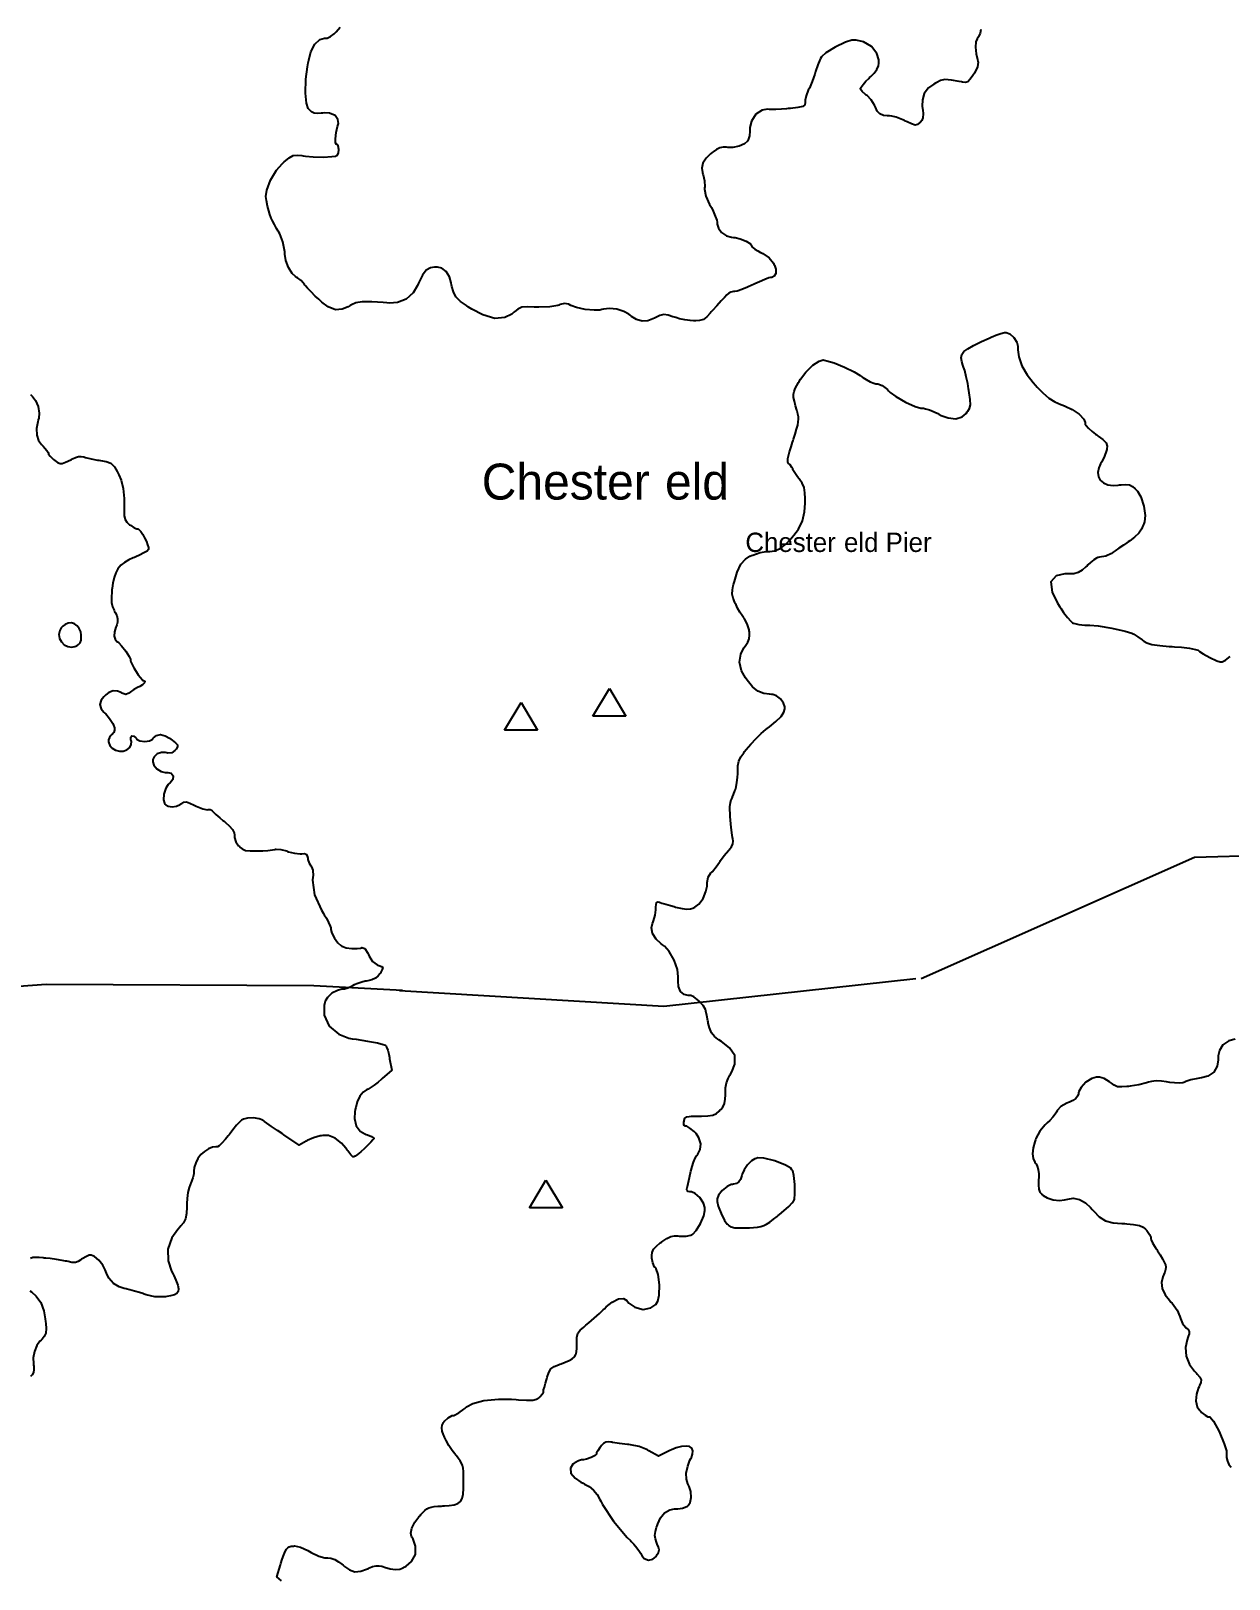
# Model space of a CAD drawing. Extents: x 0 to 24000, y 0 to 24000.
# Drawn here: x 8164 to 10461, y 15354 to 18321 of the extents above; entities that cross this region are included whole.
import ezdxf

# ---------------------------------------------------------------- set-up
doc = ezdxf.new("R2010")
doc.units = 0
for name, color, linetype in [('01B-LandmassTidal', 7, 'Continuous'), ('01C-WaterbodyNonTidal', 7, 'Continuous'), ('01D-LandmassNonTidal', 7, 'Continuous'), ('06B-FeaturesSummit', 7, 'Continuous'), ('07-BoundaryRegional', 7, 'Continuous'), ('xx-NamesPlacesXXX', 7, 'Continuous')]:
    doc.layers.add(name, color=color, linetype=linetype)

msp = doc.modelspace()

# ---------------------------------------------------------------- linework, layer by layer
at = {"layer": '01B-LandmassTidal'}
for points in [[(9984.7, 18324.1), (9983.4, 18316.8), (9980.1, 18310.2), (9978.7, 18308.2), (9977.5, 18306.5), (9975.2, 18300.4), (9974.2, 18290.3), (9975.5, 18277.6), (9978, 18266.4), (9979.1, 18262.7), (9979.5, 18261.4), (9978, 18252.4), (9972.3, 18240.6), (9970.5, 18238), (9969, 18235.7), (9964.3, 18228.9), (9959.4, 18224.1), (9954.4, 18222.6), (9949.3, 18223.1), (9947.8, 18223.5), (9942.9, 18224.5), (9928.2, 18227.2), (9915.9, 18228.1), (9907.1, 18226.3), (9900.1, 18222.8), (9898, 18221.5), (9894.4, 18219.5), (9884.4, 18212.1), (9876.1, 18201.6), (9872.5, 18189), (9872.4, 18176.9), (9872.9, 18172.9), (9873.2, 18170.2), (9873.9, 18162.2), (9873.5, 18155), (9871.5, 18149.8), (9868.8, 18146.5), (9867.8, 18145.5), (9866.7, 18144.5), (9863.2, 18141.8), (9858.6, 18141), (9851.7, 18143.2), (9843.2, 18147.2), (9840.3, 18148.6), (9838.2, 18149.7), (9831.6, 18152.5), (9822.6, 18155.8), (9814.3, 18158), (9809.4, 18158.8), (9807.8, 18158.8), (9805.3, 18158.8), (9797.8, 18159.5), (9791, 18162.2), (9786, 18167.9), (9782.5, 18175.1), (9781.5, 18177.6), (9780.7, 18179.4), (9774.3, 18189), (9766.5, 18197.3), (9765, 18198.4), (9763.5, 18199.5), (9757, 18205.4), (9753.7, 18209.6), (9753.7, 18211), (9753.7, 18211.7), (9755.1, 18213.9), (9758.8, 18218.9), (9764.4, 18225.2), (9769.6, 18230.4), (9771.3, 18232.1), (9773.6, 18234.2), (9780, 18240.7), (9785.5, 18247.7), (9788.2, 18254.3), (9789, 18259.7), (9789, 18261.5), (9789, 18265.7), (9785.2, 18278.1), (9774.9, 18291.6), (9759.7, 18300.6), (9745.8, 18303.6), (9741.1, 18303.4), (9737.1, 18303.4), (9725, 18299.6), (9705.4, 18290.5), (9687.7, 18279.3), (9678.9, 18271.7), (9677.2, 18268.6), (9676.5, 18267.2), (9672.2, 18256.5), (9667.7, 18243.6), (9667, 18241.1), (9666.3, 18238.7), (9661.4, 18224.6), (9655.9, 18211.7), (9654.9, 18209.8), (9653.9, 18207.9), (9649.9, 18197.1), (9647.9, 18188.7), (9647.9, 18185.9), (9647.9, 18184.4), (9647.2, 18179.8), (9643.5, 18176.4), (9633.8, 18174.3), (9619.9, 18172.9), (9615.3, 18172.5), (9612.1, 18172.3), (9602.5, 18171.7), (9591.4, 18171), (9583.2, 18170.6), (9579.7, 18170.5), (9579.2, 18170.6), (9575.9, 18171.2), (9565.2, 18169.5), (9553.3, 18161.6), (9545.1, 18148.5), (9542, 18136), (9542, 18131.7), (9542, 18129), (9540.9, 18120.6), (9538.6, 18112.7), (9538.1, 18111.8), (9537, 18109.8), (9531.6, 18105.3), (9521.3, 18100.4), (9509.1, 18097.9), (9499.9, 18097.8), (9496.9, 18098.4), (9495.3, 18098.7), (9490.4, 18098.9), (9484.4, 18097.6), (9477.7, 18094.2), (9471.5, 18089.8), (9469.5, 18088.2), (9466.4, 18085.9), (9458, 18077.8), (9451.5, 18068.2), (9449.6, 18058.4), (9450.9, 18049.8), (9451.8, 18047.1), (9452.4, 18045.3), (9454.6, 18034.1), (9455.2, 18022.7), (9455, 18020.8), (9454.8, 18018.4), (9457.5, 18005), (9464.6, 17988.8), (9466.7, 17985.1), (9468.1, 17982.9), (9471.7, 17975.8), (9475.6, 17966.6), (9478.3, 17958.8), (9479.3, 17954.7), (9479.3, 17953.4), (9479.3, 17950.8), (9481.4, 17943.1), (9487.5, 17934.8), (9497.3, 17928.8), (9506.9, 17926), (9510.3, 17925.5), (9513.5, 17925.2), (9523.3, 17922.9), (9534.7, 17918.5), (9542.8, 17913.4), (9545.9, 17909.6), (9545.9, 17908.3), (9545.9, 17907.8), (9547.4, 17906.3), (9551.2, 17903.3), (9557, 17899.8), (9562.2, 17897), (9563.9, 17896.1), (9566.9, 17894.7), (9578.8, 17886.3), (9586.9, 17876.6), (9587.9, 17874.6), (9589, 17872.2), (9591.4, 17864.5), (9591.6, 17856.4), (9588.7, 17851.1), (9584.2, 17849.1), (9582.8, 17849.1), (9581.6, 17849.1), (9578.2, 17848), (9570.3, 17845), (9560, 17840.7), (9551.4, 17836.8), (9548.7, 17835.4), (9545.8, 17834), (9537.2, 17830.1), (9526.3, 17825.7), (9517.4, 17822.8), (9512.9, 17821.7), (9511.4, 17821.7), (9510.6, 17821.7), (9508.2, 17821.5), (9505.1, 17820.6), (9501.8, 17818.7), (9497.9, 17815.5), (9492.9, 17810.6), (9486.5, 17803.8), (9478.3, 17794.6), (9470.5, 17785.8), (9467.9, 17782.8), (9465.9, 17780.4), (9459.5, 17773.6), (9452.7, 17768.3), (9445.5, 17766.1), (9438.2, 17765.6), (9435.8, 17765.6), (9433.7, 17765.6), (9427.4, 17766.1), (9417.4, 17767.7), (9407, 17769.9), (9399.7, 17771.9), (9397.3, 17772.7), (9394.3, 17773.7), (9385.2, 17776.6), (9376.9, 17777.7), (9369.3, 17776), (9361.5, 17772.4), (9358.9, 17771.1), (9355.8, 17769.6), (9346, 17766), (9335.3, 17765), (9324.7, 17768.5), (9315.2, 17774.3), (9312.3, 17776.6), (9309.5, 17778.6), (9300.2, 17783.7), (9286.9, 17787.9), (9272.8, 17789.1), (9261.4, 17788), (9257.8, 17787.2), (9254.3, 17786.4), (9243.3, 17786), (9226.1, 17787.5), (9209.2, 17791.3), (9198.6, 17795.1), (9195.4, 17797), (9194.1, 17797.7), (9186.8, 17799), (9177.7, 17796.8), (9175.4, 17795.8), (9173.4, 17795), (9158.2, 17792.4), (9137.5, 17791.7), (9132.7, 17791.8), (9128.4, 17792.1), (9115.4, 17792.5), (9104.8, 17791.7), (9097.2, 17788.4), (9091.1, 17783.7), (9089.2, 17782.1), (9085.6, 17778.8), (9072.2, 17772.1), (9052.6, 17770.4), (9029.6, 17777.1), (9009, 17788), (9002.5, 17792.2), (8998.7, 17794.9), (8987.3, 17803.1), (8978.3, 17811.9), (8973.4, 17821.5), (8970.7, 17831.6), (8970, 17835), (8969.3, 17838.8), (8965.8, 17850), (8959.6, 17860.5), (8951, 17866.7), (8942.9, 17868.7), (8940.2, 17868.7), (8937.5, 17868.7), (8929.5, 17867.4), (8921.2, 17862.7), (8913.9, 17853.3), (8908.2, 17842), (8906.5, 17838.1), (8904.5, 17833.2), (8896.2, 17819.5), (8883.1, 17807.2), (8866.6, 17800.9), (8851.2, 17799.7), (8846.1, 17800.1), (8838.9, 17800.7), (8817.4, 17802.2), (8798.8, 17802.2), (8786.3, 17800), (8778.1, 17796.5), (8775.6, 17795), (8772, 17792.9), (8760.5, 17787.9), (8747.2, 17787), (8733.6, 17792.6), (8721.3, 17801.8), (8717.6, 17805.2), (8715.3, 17807.1), (8708.7, 17813.2), (8700.5, 17821.3), (8693.6, 17828.6), (8690, 17832.7), (8688.9, 17834.2), (8688, 17835.7), (8681.4, 17843), (8674.4, 17848.5), (8673.3, 17849.1), (8670.8, 17850.5), (8664.5, 17856.5), (8657.4, 17867.7), (8652.5, 17881.7), (8650.3, 17893.7), (8650.1, 17897.7), (8649.9, 17901), (8646.6, 17917.1), (8640.4, 17932.5), (8638.8, 17935.4), (8637.7, 17937.3), (8634.5, 17943), (8630.3, 17950.7), (8626.7, 17957.6), (8624.8, 17961.5), (8624.3, 17962.8), (8623.5, 17964.4), (8621.6, 17969.4), (8619.5, 17976.3), (8617.3, 17985.7), (8615.1, 17996.5), (8614.4, 18000), (8613.8, 18003.8), (8615.6, 18015.9), (8622.7, 18035.1), (8634.3, 18054.3), (8644.9, 18066.7), (8649, 18070.2), (8651.3, 18072.3), (8658.8, 18078.4), (8666.2, 18082.4), (8674.1, 18083.3), (8682.6, 18082.4), (8685.4, 18082), (8690.2, 18081.3), (8704.8, 18080.2), (8724.5, 18079.7), (8740.7, 18080.4), (8748.3, 18081.5), (8749.7, 18082.4), (8750.8, 18082.9), (8752.9, 18087.1), (8753.9, 18094.3), (8752.8, 18101), (8750.5, 18103.9), (8749.7, 18103.9), (8749.1, 18103.9), (8747.5, 18106.8), (8747.2, 18114.8), (8748.9, 18126.9), (8751.4, 18138.2), (8752.4, 18141.9), (8753.1, 18144.2), (8752.2, 18151.7), (8746.5, 18159.1), (8736.2, 18163.5), (8725.7, 18164.3), (8722.3, 18163.9), (8720, 18163.7), (8713.3, 18163.3), (8706.8, 18164), (8701.7, 18166.3), (8698.2, 18169.4), (8697.2, 18170.6), (8695.1, 18173), (8691.7, 18182.7), (8689.6, 18202.3), (8690.7, 18228.6), (8693.8, 18252.4), (8695.2, 18260.3), (8696.1, 18265.6), (8700.4, 18281.3), (8707.8, 18296.1), (8717.5, 18304.9), (8726.3, 18307.8), (8729.3, 18307.8), (8731.5, 18307.8), (8738, 18310.4), (8745.1, 18315.5), (8746.2, 18316.8), (8748.8, 18319.8), (8756.6, 18328.7)], [(8644.2, 15351.1), (8634.8, 15358.9), (8641.9, 15381.7), (8642.7, 15384.4), (8645.3, 15392.6), (8648.3, 15401), (8650.8, 15407.3), (8653.2, 15411.6), (8655.8, 15414.5), (8658.7, 15416.2), (8662.3, 15417.2), (8665.5, 15417.6), (8666.6, 15417.7), (8668.6, 15417.9), (8680.3, 15415.7), (8694.3, 15409.1), (8697.6, 15407.1), (8700.6, 15405.2), (8715.2, 15398.1), (8727, 15395), (8730.9, 15395), (8732.8, 15395), (8738.6, 15394.3), (8745.9, 15392), (8753.4, 15387.7), (8759.8, 15383), (8761.9, 15381.3), (8764.7, 15378.8), (8774.1, 15372.3), (8784.8, 15368.4), (8796.2, 15369.5), (8807, 15373.4), (8810.5, 15375), (8812.4, 15375.9), (8818.5, 15378.5), (8825.2, 15380.1), (8831.4, 15380.1), (8836.3, 15379.1), (8837.9, 15378.5), (8841.5, 15377.4), (8852.5, 15374.3), (8862.7, 15372.6), (8870.8, 15373.5), (8877.1, 15375.9), (8879.1, 15377), (8883, 15379), (8893.1, 15387.9), (8900.5, 15401.8), (8900.8, 15417.7), (8896.3, 15430.8), (8894, 15434.6), (8892.9, 15436.3), (8891.6, 15442.5), (8893.5, 15452), (8899.6, 15463.4), (8907.3, 15473.4), (8910.1, 15476.5), (8911.2, 15477.9), (8914.8, 15481.9), (8918.7, 15485.9), (8922.4, 15488.9), (8926.3, 15491), (8930.8, 15492.4), (8936.5, 15493.3), (8943.8, 15494), (8950.8, 15494.4), (8953.2, 15494.6), (8956.2, 15494.7), (8965.4, 15495.5), (8974.9, 15496.9), (8981.9, 15499.4), (8986.8, 15503.3), (8990, 15509.1), (8991.9, 15517.2), (8992.8, 15528), (8993.1, 15538.5), (8993.1, 15542), (8993.1, 15544.6), (8993.1, 15552.3), (8992.8, 15560.3), (8992.2, 15566.7), (8991.1, 15571.8), (8989.2, 15576.4), (8986.5, 15580.9), (8982.8, 15586), (8979.1, 15590.7), (8977.9, 15592.2), (8976.1, 15594.2), (8971.3, 15600.7), (8964.9, 15610.4), (8959.4, 15619.9), (8956.3, 15626.1), (8955.5, 15628.3), (8954.6, 15630.7), (8952.2, 15638), (8951.1, 15644.5), (8952.2, 15649.7), (8954.6, 15654.2), (8955.5, 15655.7), (8956.4, 15657), (8963.3, 15663.3), (8971.3, 15667.6), (8972.8, 15667.8), (8974.3, 15668.2), (8983.8, 15672.9), (8993.5, 15680), (8995.1, 15681.6), (8998.4, 15684.5), (9010.4, 15690.8), (9032, 15696.8), (9059.7, 15699.3), (9085.1, 15699), (9093.5, 15698.4), (9098.5, 15698.1), (9113.3, 15697.2), (9125.5, 15697.4), (9133, 15699.1), (9137.1, 15701.7), (9138.2, 15702.7), (9139.3, 15703.7), (9143.7, 15708.8), (9146.1, 15712.5), (9146.1, 15713.7), (9146.1, 15714.5), (9146.5, 15716.8), (9147.9, 15722.4), (9149.8, 15729.9), (9151.7, 15736.3), (9152.3, 15738.4), (9153.2, 15741.4), (9156.2, 15750.3), (9160.3, 15757.5), (9166.7, 15762.1), (9174.7, 15765.3), (9177.4, 15766.2), (9180, 15767.1), (9187.6, 15770), (9195.5, 15773.5), (9201.4, 15776.8), (9205.5, 15780.5), (9208.1, 15784.8), (9209.6, 15790.1), (9210.3, 15796.7), (9210.4, 15803), (9210.3, 15805), (9210.2, 15808.1), (9210.3, 15817.4), (9212, 15825.4), (9216.7, 15831.6), (9223.3, 15837.4), (9225.6, 15839.2), (9227.6, 15840.8), (9233.4, 15845.7), (9243.1, 15854.2), (9253.3, 15863.5), (9260.5, 15870.2), (9262.9, 15872.5), (9266.4, 15875.9), (9277.9, 15885.2), (9289.9, 15891.6), (9299.4, 15892), (9305.7, 15888.3), (9307.2, 15886.6), (9310, 15883.3), (9321.1, 15875.6), (9337, 15871.3), (9352.1, 15874), (9361.6, 15880.8), (9363.6, 15883.8), (9365.6, 15886.9), (9368.1, 15898.3), (9368.8, 15918.3), (9366, 15938), (9362.4, 15948.7), (9360.1, 15951.3), (9359.2, 15952.2), (9355.6, 15960.3), (9353.8, 15969.4), (9353.8, 15972.5), (9353.8, 15974.5), (9354.4, 15980.4), (9357, 15986.7), (9362.8, 15992.7), (9370.1, 15998.5), (9372.6, 16000.3), (9375.1, 16002.1), (9382.6, 16007.3), (9390.3, 16011.1), (9397.5, 16012.4), (9403.9, 16012), (9406, 16011.7), (9408.2, 16011.4), (9419.4, 16011.4), (9428.9, 16013.6), (9430.3, 16014.4), (9432.8, 16015.7), (9438.9, 16022.4), (9447.1, 16035.6), (9453.3, 16050.6), (9455.7, 16060.8), (9455.7, 16064.2), (9455.7, 16066.8), (9452.9, 16074.9), (9445.9, 16085.5), (9436.7, 16093.5), (9429.8, 16096.7), (9427.5, 16096.7), (9426.6, 16096.7), (9423.7, 16097.1), (9421.7, 16098.5), (9421.2, 16101.2), (9421.7, 16104.6), (9422, 16105.7), (9422.4, 16106.9), (9425, 16118.2), (9428.1, 16133), (9428.7, 16135.9), (9429.1, 16138.2), (9430.9, 16144.9), (9433.8, 16153.7), (9437.1, 16161.3), (9439.5, 16165.3), (9440.4, 16166.5), (9442.3, 16168.9), (9446.3, 16177.4), (9447.6, 16188.8), (9444.3, 16200.1), (9438.8, 16208.4), (9436.5, 16210.8), (9435, 16212.4), (9426.7, 16218.8), (9421.1, 16222.2), (9419.3, 16222.2), (9418.3, 16222.2), (9415.4, 16224.6), (9415.4, 16230.3), (9415.8, 16232), (9416, 16233.4), (9417.2, 16237.5), (9421.1, 16240.4), (9429.7, 16241.6), (9441.6, 16241.8), (9445.6, 16241.8), (9449.4, 16241.8), (9461.2, 16242), (9471.1, 16243.5), (9478, 16246.8), (9482.9, 16251.2), (9484.4, 16252.8), (9485.9, 16254.2), (9489.8, 16259.1), (9493, 16265.6), (9494.6, 16273.9), (9495, 16282.5), (9495, 16285.3), (9495, 16288), (9495.4, 16296), (9497.1, 16305.2), (9500, 16313.6), (9503.4, 16320.1), (9504.7, 16322.1), (9507.5, 16326.6), (9513.2, 16341.4), (9512.7, 16357.7), (9502.5, 16372.8), (9487.7, 16384.7), (9482.4, 16388), (9480.2, 16389.3), (9474.3, 16394.2), (9468.5, 16401.5), (9464.4, 16410.6), (9462.1, 16419.5), (9461.6, 16422.5), (9461.3, 16424.4), (9459.5, 16434.3), (9457.6, 16442.6), (9457.3, 16443.7), (9456.6, 16446.3), (9452.3, 16453.4), (9444, 16462.9), (9434.7, 16470.2), (9428.4, 16473.1), (9426.3, 16473.1), (9423.7, 16473.1), (9415.8, 16474.8), (9408.8, 16480.3), (9405, 16489.8), (9404.2, 16500.2), (9404.4, 16503.6), (9404.6, 16508.3), (9402.8, 16522.4), (9396.8, 16540.8), (9387.2, 16557.1), (9378.1, 16567.2), (9374.6, 16569.9), (9371.4, 16572.4), (9362.3, 16580.9), (9355.4, 16591.4), (9353.4, 16602.2), (9355.1, 16611.1), (9356.2, 16613.8), (9357, 16615.6), (9360.1, 16627), (9361.7, 16637.1), (9361.7, 16640.5), (9361.7, 16642.2), (9361.9, 16647.3), (9363, 16651.1), (9365.1, 16652.4), (9367.9, 16651.8), (9368.7, 16651.5), (9369.6, 16651.2), (9373.2, 16650), (9380.5, 16647.8), (9389.5, 16645.2), (9396.9, 16643.1), (9399.3, 16642.4), (9402.4, 16641.6), (9411.8, 16639.5), (9420.8, 16638.3), (9427.7, 16638.8), (9432.3, 16640.2), (9433.8, 16640.9), (9436.5, 16642.1), (9443.8, 16648), (9452, 16659), (9457.6, 16672.2), (9459.7, 16682.5), (9459.7, 16686), (9459.7, 16689.3), (9461.8, 16699.3), (9467.1, 16708), (9468.7, 16709.5), (9469.9, 16710.6), (9477, 16719.1), (9483.8, 16728.3), (9484.8, 16729.8), (9485.7, 16731.5), (9492.8, 16741.3), (9500.6, 16750.7), (9502, 16752.2), (9503.3, 16753.6), (9506.7, 16758), (9509.2, 16763.2), (9509.7, 16768.8), (9509, 16774), (9508.7, 16775.7), (9507.7, 16780.4), (9505.7, 16794.8), (9504, 16815.8), (9503.7, 16834.1), (9504.4, 16842.9), (9505.1, 16844.7), (9505.5, 16845.6), (9507.3, 16849.9), (9508.6, 16853.1), (9508.7, 16853.3), (9508.8, 16853.6), (9510.5, 16858), (9513.2, 16864.8), (9513.8, 16866.3), (9514.4, 16867.8), (9515.6, 16872.5), (9517.1, 16881), (9518.1, 16890.7), (9518.5, 16898), (9518.5, 16900.4), (9518.5, 16903.5), (9518.9, 16912.9), (9520.7, 16922.1), (9524.7, 16930.5), (9530, 16938), (9531.8, 16940.4), (9534.7, 16944), (9543.7, 16954.7), (9553.6, 16965.6), (9563.4, 16975), (9572.3, 16982.3), (9575.3, 16984.7), (9579.4, 16987.9), (9591.4, 16997.8), (9601.6, 17007.8), (9607.1, 17016.1), (9608.6, 17022), (9608.6, 17023.9), (9608.6, 17026.2), (9606.5, 17033.2), (9600.7, 17041.3), (9592.6, 17047.3), (9585.6, 17049.7), (9583.2, 17049.8), (9579.4, 17050), (9568.4, 17051.6), (9556.9, 17056.1), (9546.9, 17064.3), (9538.9, 17073.9), (9536.5, 17077.2), (9533.5, 17081.3), (9526.1, 17095), (9522.1, 17111.5), (9524.2, 17127.1), (9530, 17138.9), (9532.6, 17142.3), (9534, 17144.1), (9537.7, 17149.8), (9540.5, 17156.4), (9541.4, 17163.2), (9541, 17169.5), (9540.8, 17171.7), (9540.5, 17173.8), (9536.9, 17185.3), (9531.7, 17194.8), (9530.6, 17196), (9529.6, 17197.1), (9526.9, 17200.8), (9522.6, 17207.5), (9518.3, 17215.3), (9515.4, 17221.4), (9514.5, 17223.4), (9513.3, 17226), (9510, 17234), (9508.1, 17242.2), (9508.3, 17250.3), (9510, 17258.1), (9510.6, 17260.7), (9512.2, 17266.5), (9517.6, 17283.9), (9524.6, 17299.3), (9533.3, 17309.2), (9542, 17314.6), (9545.1, 17315.9), (9547.6, 17317), (9561.8, 17321.5), (9573.1, 17323.8), (9576.9, 17323.8), (9580, 17323.9), (9589.2, 17325.2), (9599.9, 17329.6), (9610.6, 17337.9), (9620.1, 17347.8), (9623.2, 17351.2), (9626.4, 17354.9), (9635.3, 17366.8), (9642.8, 17382.2), (9646.7, 17399.8), (9647.9, 17416.3), (9647.9, 17421.8), (9647.9, 17425.4), (9647.5, 17436.3), (9645.9, 17446.4), (9642.4, 17454.4), (9637.8, 17460.9), (9636.1, 17463), (9635, 17464.4), (9631.6, 17469), (9627.8, 17474.3), (9625.3, 17478.5), (9624.3, 17480.4), (9624.3, 17481), (9624.3, 17482), (9622.5, 17484.9), (9618.9, 17489.5), (9618, 17490.4), (9617.5, 17490.9), (9616.1, 17492.5), (9614.9, 17494.9), (9614.4, 17497.9), (9614.6, 17501.9), (9615.7, 17507.3), (9617.7, 17514.5), (9620.7, 17524.1), (9623.7, 17533.2), (9624.7, 17536.3), (9625.7, 17539.3), (9628.6, 17548.4), (9631.5, 17558.1), (9633.5, 17565.8), (9634.7, 17572.1), (9635.1, 17577.3), (9634.8, 17582), (9633.9, 17586.8), (9633, 17590.6), (9632.6, 17591.9), (9631.7, 17594.7), (9629.3, 17603), (9627.1, 17611.9), (9625.8, 17619), (9625.6, 17625.1), (9626.5, 17630.6), (9628.5, 17636.1), (9631.7, 17642.1), (9635, 17647.4), (9636.1, 17649.2), (9639, 17653.8), (9649.2, 17667.1), (9662.4, 17680.6), (9674.5, 17688.8), (9682.1, 17690.9), (9684.3, 17690.3), (9689.1, 17689.3), (9703.4, 17685), (9723.5, 17677.1), (9742.1, 17667.9), (9753.3, 17661.2), (9756.8, 17658.6), (9758.7, 17657.2), (9764.5, 17653.3), (9772.4, 17649.1), (9779.4, 17646.3), (9783.3, 17645.2), (9784.7, 17645.2), (9787.4, 17645.2), (9795.6, 17641.8), (9805.4, 17634.1), (9807.4, 17631.9), (9810.5, 17628.7), (9821.6, 17620.5), (9840.2, 17609.6), (9858.8, 17601.4), (9869.7, 17598.2), (9873.3, 17598.2), (9874.6, 17598.2), (9878.8, 17597.3), (9886.5, 17594.9), (9895.4, 17591.2), (9902, 17588.1), (9904.2, 17586.8), (9908.4, 17584.6), (9921.8, 17579.6), (9936.5, 17577.8), (9948.6, 17581.6), (9956.7, 17588.4), (9958.7, 17591.1), (9959.9, 17592.7), (9962.9, 17597.7), (9964.7, 17604.7), (9964.2, 17615.2), (9962.5, 17628), (9961.9, 17632.3), (9961.3, 17635.6), (9959.5, 17645.5), (9956.6, 17658.7), (9953.7, 17670.4), (9951.7, 17676.9), (9950.9, 17678.9), (9950.1, 17681.1), (9948.1, 17687.7), (9947, 17694.9), (9948.2, 17701), (9952.1, 17706.7), (9959.4, 17712.4), (9970.4, 17718.7), (9985.7, 17726), (10000.7, 17732.8), (10005.8, 17735), (10007.7, 17735.9), (10013.6, 17738.3), (10021, 17740.9), (10027.2, 17742.6), (10030.2, 17743.2), (10031.2, 17743.2), (10033.5, 17743.2), (10040, 17740.7), (10047.8, 17734.1), (10053.4, 17724.9), (10055.6, 17717.2), (10055.6, 17714.6), (10055.6, 17710.1), (10057.3, 17696.5), (10063, 17679.6), (10073.4, 17662.2), (10085.1, 17647.3), (10089.3, 17642.5), (10092.7, 17638.7), (10103.4, 17627.5), (10114.9, 17617.6), (10126.7, 17610.5), (10138, 17605.6), (10141.8, 17604.1), (10146.4, 17602.3), (10159.6, 17595.8), (10173.2, 17586.8), (10181.9, 17577.5), (10184.9, 17570.7), (10184.9, 17568.4), (10184.9, 17567.6), (10186.6, 17565.1), (10191.3, 17560), (10198.3, 17553.8), (10204.7, 17548.8), (10206.9, 17547.2), (10209.9, 17545), (10218.6, 17538.1), (10224.9, 17531.7), (10226.9, 17525.9), (10226.4, 17520.7), (10226.1, 17519), (10225.7, 17517.4), (10221.8, 17506.6), (10216.6, 17495.7), (10215.5, 17493.9), (10214.1, 17491.6), (10210.8, 17483.9), (10209.1, 17474.8), (10210.1, 17466.8), (10213.7, 17460.2), (10219.8, 17455.1), (10228, 17451.8), (10238.5, 17450.4), (10247.7, 17450.8), (10250.8, 17451.2), (10253.6, 17451.5), (10262.1, 17452.3), (10269.6, 17451.7), (10275.4, 17448.6), (10280.5, 17443.9), (10282.2, 17442.2), (10285, 17439.3), (10291.4, 17428.4), (10297.4, 17410.8), (10299.5, 17392.5), (10298.4, 17380.4), (10297.1, 17376.7), (10296.1, 17374.1), (10292.8, 17366.6), (10287.5, 17358.9), (10279.5, 17351.5), (10270, 17344.4), (10266.9, 17342.2), (10264.6, 17340.6), (10257.9, 17335.9), (10249.3, 17329.9), (10242, 17324.8), (10238.2, 17322.2), (10237.1, 17321.4), (10235, 17319.9), (10224.5, 17315), (10212.4, 17312.6), (10209.6, 17312.4), (10209, 17312.3), (10206.4, 17311), (10201.2, 17307.5), (10195, 17302.4), (10190, 17297.9), (10188.4, 17296.3), (10186.2, 17294.2), (10179, 17288), (10171.5, 17283.2), (10163.2, 17281.1), (10154.5, 17280.6), (10151.6, 17280.6), (10145.9, 17280.6), (10128.9, 17277), (10118.8, 17265.6), (10121.1, 17246.1), (10131.6, 17224.6), (10135.9, 17217.9), (10137.7, 17215.2), (10143.4, 17207.1), (10150.7, 17197.5), (10157, 17190.4), (10160.3, 17187.2), (10161.4, 17186.6), (10162.4, 17186.1), (10172.2, 17183.9), (10184.1, 17182.6), (10188, 17182.6), (10193.4, 17182.6), (10209.4, 17181), (10236.1, 17176.7), (10261.1, 17171.2), (10274, 17167.5), (10277, 17165.8), (10278.1, 17165.3), (10285.7, 17160.5), (10294, 17154.4), (10295.5, 17153.2), (10297.1, 17151.9), (10302.6, 17148.6), (10312.3, 17145.5), (10327.7, 17143.3), (10345.6, 17141.8), (10351.5, 17141.5), (10356, 17141.2), (10369.4, 17140.1), (10384.9, 17138.2), (10396.2, 17136.2), (10401, 17134.7), (10401.7, 17134), (10403.7, 17132.2), (10410.9, 17127.5), (10423.9, 17120.3), (10436.9, 17114.5), (10443.4, 17112.1), (10445.6, 17112.1), (10447.6, 17112.1), (10453.7, 17115.6), (10462.4, 17122.3)], [(10472.5, 16389.1), (10460.4, 16385.8), (10448.9, 16378.4), (10442, 16367.7), (10439.7, 16357.1), (10439.7, 16353.5), (10439.7, 16349.6), (10437.7, 16337.6), (10431.3, 16326.2), (10420.1, 16318.5), (10407.8, 16314.9), (10403.7, 16314.3), (10400.8, 16313.9), (10387.2, 16311.1), (10377.5, 16307.8), (10376.6, 16307.2), (10375.6, 16306.6), (10372.1, 16305.6), (10365.2, 16305), (10356, 16305.3), (10347, 16306.4), (10344.1, 16306.8), (10340.9, 16307.4), (10331.2, 16308.6), (10320.7, 16309), (10311.9, 16308.1), (10306, 16306.7), (10304.1, 16306.1), (10302.1, 16305.4), (10287.5, 16301.9), (10270.7, 16299), (10267.6, 16298.6), (10264.5, 16298.3), (10255.2, 16297.5), (10246.9, 16298.1), (10240.3, 16300.8), (10234.9, 16304.6), (10233.2, 16306.1), (10231.4, 16307.6), (10221.2, 16313.5), (10212.2, 16316.3), (10209.2, 16316.3), (10206.3, 16316.3), (10197.4, 16313.6), (10185.9, 16306.6), (10176.8, 16296.7), (10172.5, 16288.6), (10172, 16285.7), (10171.6, 16284.2), (10170, 16279.8), (10166.6, 16275.3), (10161, 16271.5), (10154.5, 16268.5), (10152.4, 16267.6), (10149.5, 16266.6), (10138.3, 16260.1), (10131.2, 16252.5), (10130.4, 16250.8), (10129.8, 16249.5), (10127.3, 16245.6), (10122.5, 16239.5), (10116.6, 16233.1), (10112, 16228.7), (10110.4, 16227.3), (10108.1, 16225.2), (10097.8, 16212.9), (10090.2, 16198.9), (10089.3, 16195.9), (10088, 16192.2), (10084.9, 16180.7), (10083.4, 16169.4), (10085, 16160.2), (10088.2, 16153.6), (10089.6, 16151.6), (10090.6, 16150.3), (10092.8, 16145.9), (10094.8, 16139.2), (10095.7, 16130.8), (10095.7, 16122.9), (10095.5, 16120.2), (10095.4, 16117.5), (10095.1, 16109.1), (10095.9, 16101.4), (10098, 16095.9), (10100.7, 16092.6), (10101.8, 16091.6), (10103.9, 16089.7), (10111.5, 16085), (10123, 16081), (10135.5, 16079.9), (10145, 16081), (10148.1, 16081.8), (10151.4, 16082.7), (10161.8, 16084.1), (10173.6, 16082.1), (10185, 16075.3), (10194.8, 16066.3), (10197.9, 16063), (10201.2, 16059.4), (10211.7, 16048.9), (10223.5, 16041.1), (10238.1, 16037.3), (10255, 16035.9), (10260.6, 16035.6), (10264.8, 16035.3), (10277.6, 16034.1), (10288.6, 16032), (10295.9, 16028.8), (10300.4, 16025.2), (10301.7, 16023.8), (10302.9, 16022.4), (10307.8, 16015.1), (10310.4, 16009.9), (10310.4, 16008.1), (10310.4, 16007.2), (10311.3, 16004.4), (10313.7, 15999), (10317.3, 15992.6), (10320.6, 15987.5), (10321.8, 15985.8), (10323.4, 15983.3), (10328.2, 15976), (10333.1, 15968.2), (10336.4, 15962), (10338.4, 15956.8), (10339.1, 15952.3), (10338.7, 15947.8), (10337.3, 15942.7), (10335.7, 15938.3), (10335.1, 15936.8), (10333.8, 15933.5), (10331.3, 15923), (10332, 15911.1), (10337.8, 15899.2), (10346.1, 15888.7), (10349.2, 15885.4), (10351.4, 15883.1), (10360.8, 15869.9), (10366.4, 15857.6), (10366.8, 15855.6), (10367.2, 15853.8), (10371.3, 15844.4), (10376.7, 15836.9), (10377.8, 15836), (10379, 15835.2), (10382.3, 15832.6), (10384.3, 15829.1), (10384, 15824.4), (10382.4, 15819), (10381.7, 15817.2), (10380.1, 15812.7), (10377, 15798.4), (10378, 15781.5), (10384.8, 15765.5), (10394.2, 15752.8), (10397.8, 15749), (10399.5, 15747.2), (10404.5, 15741.5), (10407.2, 15736.4), (10406.6, 15731), (10403.9, 15725.1), (10402.9, 15723.1), (10401.4, 15719.7), (10398, 15708.8), (10396.9, 15696), (10399.6, 15684.7), (10404.3, 15677.3), (10406.4, 15675.3), (10407.7, 15673.9), (10414.8, 15668.3), (10420, 15665.5), (10421.7, 15665.5), (10423.9, 15665.5), (10430.6, 15657.1), (10441.8, 15637.2), (10451.3, 15613.9), (10455.4, 15600), (10455.4, 15595.3), (10455.4, 15593.3), (10455.9, 15587.2), (10457.4, 15580.3), (10460.3, 15574.2), (10464.8, 15568.8)]]:
    msp.add_lwpolyline(points, dxfattribs=at)
for points in [[(9553.7, 16160.6), (9551.4, 16159.8), (9545.1, 16155.7), (9537.1, 16148), (9530.6, 16138.4), (9527, 16130.4), (9526.3, 16127.7), (9525.8, 16125.8), (9523.7, 16120.2), (9520.6, 16115.5), (9515.9, 16112.6), (9510.5, 16111.2), (9508.7, 16110.8), (9505.9, 16110.3), (9498, 16106.7), (9488.5, 16099.3), (9481.8, 16090.1), (9479.3, 16083), (9479.3, 16080.6), (9479.3, 16077.8), (9481.3, 16069.1), (9486.6, 16055), (9493.5, 16041.9), (9498.3, 16034.9), (9500.4, 16033.2), (9501.6, 16032.2), (9505.8, 16029.7), (9512.9, 16027.8), (9523.4, 16027.3), (9535, 16027.6), (9538.8, 16027.7), (9541.3, 16027.8), (9548.7, 16028.3), (9556.5, 16029), (9562.9, 16030.1), (9568.5, 16031.8), (9573.9, 16034.6), (9579.9, 16038.6), (9587.1, 16044), (9593.9, 16049.5), (9596.1, 16051.3), (9598.9, 16053.4), (9607, 16060.3), (9616.3, 16068.7), (9622.9, 16075.5), (9625.6, 16078.7), (9625.9, 16079.5), (9627.1, 16082.6), (9628.2, 16092.9), (9628.1, 16110.7), (9626, 16127.7), (9623.9, 16136.6), (9622.4, 16138.7), (9620.3, 16141.6), (9610.1, 16147.7), (9589.9, 16155.8), (9568.9, 16160.9), (9557.1, 16161.8)], [(9256.2, 15608.6), (9255.1, 15607.2), (9250.5, 15600.2), (9248, 15596.3), (9248, 15594.9), (9248, 15594.1), (9245, 15591.4), (9237.7, 15587.6), (9228.8, 15584.5), (9222.9, 15583.2), (9220.9, 15583.2), (9219, 15583.2), (9213.2, 15581.1), (9206, 15577.1), (9204.8, 15576.1), (9202.7, 15574.4), (9197.8, 15567), (9198.5, 15557.5), (9206.6, 15547.8), (9218, 15540.2), (9222.1, 15538.1), (9225, 15536.6), (9233.7, 15531.6), (9242, 15525), (9248.8, 15516.4), (9254.2, 15507.1), (9255.8, 15504), (9259, 15497.5), (9280.1, 15465.3), (9306.7, 15434.2), (9312.7, 15428.3), (9314.3, 15426.6), (9319.2, 15421.4), (9325.2, 15414.2), (9330.2, 15407.4), (9332.8, 15403.5), (9333.4, 15402.1), (9334.4, 15399.8), (9339.4, 15394), (9347.5, 15390.9), (9356.1, 15392.9), (9362.2, 15398), (9363.6, 15400.1), (9364.4, 15401.4), (9366.7, 15405.4), (9367.7, 15410.2), (9366.7, 15415.7), (9364.4, 15421.4), (9363.6, 15423.2), (9362.8, 15425.2), (9360.8, 15431.3), (9359.9, 15438.1), (9360.9, 15445.8), (9363.1, 15453.9), (9364, 15456.5), (9365.3, 15460.4), (9370.4, 15471.6), (9378.2, 15481.6), (9388.1, 15487.3), (9397.4, 15489.1), (9400.5, 15489.1), (9403.6, 15489.1), (9412.9, 15490.6), (9421.1, 15493.5), (9422, 15494.2), (9423.7, 15495.4), (9427.5, 15501), (9429.6, 15510.8), (9428.5, 15522.4), (9425.4, 15531.7), (9424, 15534.6), (9422.7, 15537.1), (9420.3, 15545.6), (9419.9, 15557.5), (9422.7, 15570.8), (9427, 15582), (9428.7, 15585.5), (9429.7, 15587.5), (9431.8, 15593.8), (9432.3, 15600.4), (9430.3, 15605.2), (9425.9, 15608.2), (9419.4, 15609.3), (9410.9, 15608.4), (9400.6, 15605.7), (9391.6, 15602.2), (9388.7, 15600.8), (9366.4, 15589.8), (9348.3, 15600.4), (9345.4, 15602.1), (9329.7, 15608.5), (9313.2, 15612), (9309.9, 15612.2), (9307.1, 15612.4), (9291.7, 15614.1), (9278.6, 15616.1), (9277, 15616.5), (9275.4, 15616.8), (9270.5, 15617.5), (9265.5, 15616.8), (9261.2, 15614), (9257.3, 15610.1)]]:
    msp.add_lwpolyline(points, close=True, dxfattribs=at)
at = {"layer": '01C-WaterbodyNonTidal'}
for points in [[(8162.8, 17624.5), (8164.4, 17622.9), (8166.6, 17620.7), (8172.2, 17612.9), (8177.1, 17601.3), (8179, 17588.9), (8178.4, 17579.3), (8177.7, 17576.2), (8176.7, 17572.1), (8174.5, 17559.3), (8174.6, 17546.7), (8178.2, 17536.5), (8183.5, 17529), (8185.6, 17526.8), (8186.8, 17525.7), (8190.2, 17521.9), (8194, 17517.3), (8196.4, 17513.7), (8197.3, 17512.1), (8197.3, 17511.6), (8197.3, 17510.2), (8200.1, 17506.1), (8206.7, 17499.8), (8214.5, 17494.5), (8219.6, 17492.3), (8221.3, 17492.3), (8223.5, 17492.3), (8230.1, 17494.7), (8239.7, 17499.1), (8241.6, 17500.2), (8243.3, 17501.2), (8248.7, 17503.9), (8254.6, 17505.7), (8260.1, 17505.9), (8264.8, 17505), (8266.3, 17504.5), (8267.9, 17503.9), (8278.9, 17501.1), (8291.2, 17498.9), (8293.4, 17498.6), (8297, 17498.2), (8307.6, 17496.4), (8316.8, 17492.8), (8323.5, 17486), (8328.7, 17477.3), (8330.2, 17474.3), (8332, 17470.9), (8336.4, 17460.2), (8340.3, 17444.2), (8342.2, 17425.2), (8342.5, 17407.6), (8342.4, 17401.8), (8342.3, 17399.4), (8342.5, 17392), (8343.9, 17385.3), (8347.1, 17380.1), (8351.1, 17376.3), (8352.6, 17375.1), (8354.1, 17374), (8361.6, 17369.2), (8366.6, 17366.9), (8368.3, 17366.9), (8368.9, 17366.9), (8370.9, 17365.5), (8374.3, 17361.8), (8377.9, 17356.3), (8381.5, 17349.9), (8384.8, 17343.1), (8387.3, 17336.6), (8388.7, 17331.1), (8388.9, 17328.2), (8388.6, 17327.3), (8388.5, 17326.6), (8386.1, 17324.6), (8380.2, 17320.9), (8371.8, 17316.7), (8364.4, 17313.4), (8362, 17312.4), (8359.3, 17311.4), (8351.5, 17307.8), (8342.9, 17302.8), (8335.9, 17297.3), (8330.4, 17290.8), (8326.2, 17283.1), (8322.9, 17274), (8320.6, 17263.1), (8319.2, 17253.3), (8318.9, 17250.1), (8318.5, 17246.5), (8317.7, 17235.9), (8318, 17225.8), (8320, 17217.6), (8322.9, 17211), (8324, 17208.9), (8325.1, 17206.9), (8328, 17200.9), (8329.8, 17194.6), (8329.6, 17188.6), (8328.1, 17183.2), (8327.5, 17181.5), (8326.5, 17178.6), (8324, 17170), (8323.2, 17161.6), (8325.1, 17155.4), (8328.5, 17151.5), (8329.8, 17150.5), (8331.9, 17148.9), (8337.3, 17143.1), (8345.2, 17132.8), (8351.6, 17122.6), (8354.1, 17117.4), (8354.1, 17115.6), (8354.1, 17114.8), (8355, 17112.2), (8357.4, 17107.1), (8360.9, 17100.8), (8365, 17094), (8369.3, 17087.6), (8373.3, 17082), (8376.6, 17078.2), (8378.3, 17076.8), (8378.8, 17076.8), (8379.6, 17076.8), (8381.9, 17075.4), (8381.1, 17072), (8377.2, 17067.9), (8372.6, 17065), (8371, 17064.3), (8369.4, 17063.6), (8361.1, 17059.1), (8353.9, 17054.4), (8353, 17053.7), (8351.5, 17052.5), (8345.7, 17049.9), (8339.9, 17051.5), (8338.5, 17052.5), (8336.5, 17053.8), (8329.7, 17056.3), (8321.2, 17056.7), (8313, 17053.7), (8306.9, 17049.2), (8305.1, 17047.4), (8303.1, 17045.5), (8298.1, 17038.7), (8295.8, 17030.4), (8298.3, 17022.2), (8303.4, 17015.6), (8305.5, 17013.7), (8307, 17012.4), (8314.4, 17003.7), (8320.4, 16994.2), (8321.2, 16992.5), (8321.9, 16990.9), (8323.5, 16986), (8323.9, 16981.3), (8322.2, 16977.1), (8319.1, 16973.3), (8318.1, 16972.1), (8317, 16971), (8314, 16967.2), (8312.2, 16963.1), (8312.3, 16958.8), (8313.6, 16954.9), (8314.2, 16953.7), (8315, 16951.9), (8319, 16947), (8325.6, 16942.8), (8333.1, 16940.9), (8340.6, 16941.3), (8347.6, 16943.7), (8352.9, 16948.1), (8355.9, 16954), (8356.1, 16959.8), (8355.7, 16961.6), (8355.3, 16963.1), (8355.1, 16967.8), (8357, 16970.7), (8360.8, 16969.8), (8364.8, 16966.4), (8365.9, 16965.1), (8367.1, 16963.7), (8372.6, 16960.9), (8381.6, 16959.5), (8390.6, 16960.9), (8396.1, 16963.7), (8397.3, 16965.1), (8398.7, 16966.8), (8404.2, 16971), (8412, 16972.9), (8421, 16970.5), (8429.2, 16965.8), (8431.8, 16963.9), (8434, 16962.3), (8440.5, 16957.3), (8444.3, 16953), (8444.2, 16949.1), (8441.7, 16945.2), (8440.8, 16943.9), (8439.5, 16942.2), (8433.4, 16937.6), (8425.9, 16937.2), (8423.9, 16937.6), (8421.6, 16938.3), (8414.1, 16938.3), (8405.6, 16935.7), (8399.6, 16930.3), (8397.3, 16924.9), (8397.3, 16923.1), (8397.3, 16920.9), (8399.3, 16914.1), (8404.8, 16906.9), (8413.2, 16902.2), (8421, 16900.4), (8423.5, 16900.4), (8425.8, 16900.4), (8432.6, 16898.6), (8436.5, 16893.9), (8435.3, 16887), (8430.5, 16880.6), (8428.6, 16878.8), (8426.7, 16877), (8422.3, 16870), (8418.5, 16858.8), (8417.8, 16847.8), (8419.5, 16841.2), (8420.8, 16839.6), (8421.9, 16838.3), (8426.7, 16835.5), (8434.3, 16834.1), (8442.9, 16835.6), (8449.4, 16838.7), (8451.4, 16840), (8452.6, 16840.9), (8456.7, 16843.2), (8461.7, 16843.8), (8468.4, 16841.6), (8476.2, 16837.8), (8478.8, 16836.5), (8480.6, 16835.5), (8486.4, 16833), (8493.4, 16830.4), (8499.1, 16829), (8501.9, 16828.8), (8502.7, 16829), (8503.4, 16829.2), (8507.1, 16829.1), (8510.2, 16827.9), (8510.6, 16827.5), (8510.9, 16827), (8513.1, 16824.7), (8518.3, 16819.9), (8525.5, 16813.6), (8531.6, 16808.4), (8533.7, 16806.7), (8536.3, 16804.6), (8543.6, 16798), (8549.9, 16791), (8553.1, 16784.8), (8554.1, 16780), (8554.1, 16778.5), (8554.1, 16775.7), (8556.5, 16767.5), (8561.7, 16759.4), (8563.1, 16758.1), (8564.3, 16756.8), (8568.3, 16753.6), (8574.7, 16751), (8583.8, 16749.9), (8593.8, 16749.8), (8597.2, 16749.9), (8599.9, 16749.9), (8607.9, 16750.3), (8618, 16751), (8626.4, 16751.9), (8630.8, 16752.6), (8632.1, 16753), (8633.4, 16753.3), (8642.8, 16752.6), (8653.6, 16749.9), (8655.6, 16749.1), (8657.6, 16748.3), (8669, 16745.3), (8679.8, 16744.2), (8681.5, 16744.4), (8683, 16744.5), (8687.7, 16744.7), (8691.3, 16743.5), (8693.3, 16740.4), (8694.2, 16736.3), (8694.4, 16735), (8694.6, 16733.6), (8696.8, 16726.5), (8700, 16721), (8700.7, 16720.4), (8701.6, 16719.7), (8704.2, 16712.8), (8704.5, 16702), (8704.2, 16699.3), (8703.5, 16693.7), (8707, 16665.9), (8720.4, 16636.4), (8724.6, 16629.9), (8726, 16627.7), (8729.9, 16621), (8734.3, 16612.6), (8737.2, 16605.7), (8738.3, 16602.4), (8738.3, 16601.3), (8738.3, 16599.1), (8740.2, 16592.4), (8745.2, 16582.5), (8752, 16573.6), (8757.4, 16568.6), (8759.5, 16567.5), (8761.5, 16566.5), (8768.1, 16564.4), (8778.6, 16562.8), (8788.9, 16562.7), (8795.2, 16563.6), (8797.1, 16564.4), (8798.2, 16564.9), (8803.4, 16562.8), (8809.1, 16553.9), (8810.5, 16551.1), (8811.7, 16548.5), (8818.6, 16538.2), (8827, 16531.8), (8828.9, 16531.1), (8830.5, 16530.5), (8835.4, 16528.7), (8838, 16526.3), (8837.2, 16522.4), (8834.5, 16517.4), (8833.6, 16515.8), (8832.7, 16514.3), (8829.5, 16510.2), (8824.2, 16506.1), (8816.8, 16503), (8809.1, 16501), (8806.5, 16500.5), (8804.4, 16500.1), (8798.2, 16498.4), (8790.1, 16495.9), (8783.5, 16493.2), (8780, 16491.5), (8779.1, 16490.7), (8778, 16489.9), (8771, 16486.6), (8764.7, 16484.8), (8762.6, 16484.8), (8759.8, 16484.8), (8751.3, 16482.7), (8740.5, 16477), (8731.9, 16468.8), (8727.6, 16461.9), (8727, 16459.4), (8725.4, 16453.6), (8725.9, 16435.1), (8735.2, 16414.2), (8753.5, 16398.6), (8772.8, 16391), (8779.5, 16390), (8786.8, 16389), (8808.6, 16385.6), (8827.8, 16382.1), (8838.9, 16379.2), (8843, 16377.5), (8843.8, 16376.6), (8844.3, 16376.1), (8845.5, 16373.5), (8847.5, 16367.8), (8849.5, 16360.2), (8850.9, 16353.7), (8851.2, 16351.6), (8855.2, 16330), (8837.1, 16313.5), (8835.2, 16311.8), (8829.2, 16306.8), (8821.3, 16300.7), (8814.2, 16295.7), (8810.3, 16293.3), (8808.9, 16292.7), (8806.6, 16291.8), (8800.4, 16287.7), (8793.9, 16280), (8789.1, 16269.1), (8786.1, 16258.1), (8785.4, 16254.3), (8784.6, 16250.1), (8784.1, 16237), (8787.1, 16223.2), (8794.6, 16213.1), (8803.4, 16207.5), (8806.5, 16206.5), (8808.5, 16205.9), (8816.5, 16202.4), (8820.7, 16199.6), (8820.7, 16198.7), (8820.7, 16198), (8819.2, 16196), (8815.2, 16191.5), (8809.6, 16185.8), (8803, 16179.5), (8796.2, 16173.5), (8789.9, 16168.3), (8784.9, 16164.8), (8782.6, 16163.4), (8781.8, 16163.4), (8780.6, 16163.4), (8776.8, 16167.4), (8770.9, 16174.9), (8769.7, 16176.7), (8767.5, 16180.3), (8759.2, 16190.1), (8747, 16199.4), (8733.7, 16204.2), (8723.3, 16204.8), (8719.9, 16204.1), (8717.8, 16203.7), (8705.3, 16200), (8693.1, 16194.9), (8691.3, 16193.9), (8677.6, 16186.1), (8648.2, 16206.1), (8645.2, 16208.2), (8636.1, 16214.3), (8624.9, 16222), (8615.8, 16228.3), (8611.3, 16231.5), (8610.1, 16232.4), (8608.1, 16233.9), (8601, 16236.7), (8589.9, 16238.5), (8578.6, 16237.7), (8570.9, 16235.5), (8568.6, 16234.3), (8567.4, 16233.7), (8564, 16230.6), (8557.6, 16224.1), (8550.6, 16215.6), (8545.2, 16208.5), (8543.5, 16206.1), (8541.8, 16203.8), (8536.4, 16197.2), (8529.7, 16189.8), (8524.1, 16184.8), (8521.3, 16183), (8520.4, 16183), (8518.2, 16183), (8511.9, 16181.9), (8503.8, 16178.9), (8496.2, 16174.1), (8489.5, 16167.9), (8483.8, 16160.5), (8479.4, 16152.2), (8476.7, 16143.3), (8475.7, 16136.3), (8475.7, 16134), (8475.7, 16131.3), (8473.9, 16123.3), (8470.3, 16113.3), (8469.4, 16111.6), (8468.5, 16110), (8466.7, 16104.7), (8464.5, 16095.1), (8463.1, 16083.5), (8462.4, 16074), (8462.4, 16070.8), (8462.3, 16066.9), (8461.8, 16054.9), (8460, 16044.6), (8456.1, 16037.1), (8451.2, 16031.1), (8449.4, 16029.3), (8444.9, 16024.5), (8433.4, 16008.2), (8426, 15986.8), (8426.9, 15964.1), (8433.1, 15944.7), (8436.1, 15938.7), (8437.5, 15935.9), (8441.4, 15927.1), (8444.9, 15917.9), (8446.5, 15910.9), (8446, 15905.6), (8443.4, 15901.7), (8438.6, 15899), (8431.3, 15897.1), (8424, 15895.9), (8421.6, 15895.6), (8417.7, 15895.1), (8401, 15895.4), (8384.2, 15899.3), (8380.4, 15900.7), (8378.2, 15901.5), (8371.5, 15903.7), (8362, 15906.5), (8353, 15908.9), (8347.7, 15910.2), (8345.9, 15910.5), (8342.5, 15911.1), (8332.4, 15914.4), (8321.5, 15921.1), (8313.1, 15931), (8308.2, 15940.5), (8307.1, 15943.8), (8306.1, 15946.9), (8301.5, 15955.7), (8293.8, 15965.7), (8285.2, 15972.6), (8278.9, 15975.2), (8276.9, 15975.2), (8275.2, 15975.2), (8270, 15972.9), (8262, 15968.4), (8260.5, 15967.3), (8259, 15966.2), (8254.2, 15963.1), (8248.7, 15961.1), (8241.9, 15961.4), (8234.6, 15962.9), (8232.2, 15963.4), (8230.1, 15964), (8223.5, 15965.2), (8212.4, 15967), (8200.5, 15968.6), (8191.9, 15969.5), (8189.1, 15969.7), (8186.7, 15969.9), (8179.6, 15970.6), (8172.4, 15970.8), (8166.9, 15970.4), (8162.8, 15968.9)], [(8161.7, 15907), (8164.9, 15904.7), (8173.7, 15896.7), (8182.3, 15884.3), (8188, 15868.4), (8190.9, 15853), (8191.4, 15847.8), (8191.8, 15844.5), (8192.6, 15834.6), (8192, 15826), (8189.1, 15819.6), (8184.8, 15814.2), (8183.2, 15812.5), (8180.9, 15810.1), (8175.1, 15802), (8170.1, 15790.7), (8168, 15778.3), (8168.2, 15767.8), (8168.7, 15764.3), (8168.9, 15762.3), (8169.3, 15756.2), (8168.5, 15750.4), (8166, 15745.9), (8162.5, 15742.6)]]:
    msp.add_lwpolyline(points, dxfattribs=at)
at = {"layer": '01D-LandmassNonTidal'}
msp.add_lwpolyline([(8223.2, 17179.1), (8221.8, 17177.6), (8218.7, 17172), (8217.3, 17164.4), (8218.5, 17157), (8222, 17150.3), (8227.2, 17145), (8234, 17141.5), (8241.6, 17140.6), (8248, 17141.8), (8249.9, 17142.6), (8251.2, 17143.2), (8254.9, 17145.4), (8258, 17149), (8259.6, 17154.1), (8260.1, 17159.6), (8260.1, 17161.5), (8260.1, 17163.5), (8259.1, 17169.5), (8256.3, 17176.3), (8252.2, 17181.5), (8247.1, 17185), (8241.2, 17186.7), (8235.1, 17186.4), (8229, 17183.9), (8224.5, 17180.5)], close=True, dxfattribs=at)
at = {"layer": '06B-FeaturesSummit'}
for p, q in [((9240.8, 17007.9), (9272.5, 17060.9)), ((9272.5, 17060.9), (9304.3, 17007.9)), ((9071.4, 16981.5), (9103.2, 17034.4)), ((9103.2, 17034.4), (9134.9, 16981.5)), ((9304.3, 17007.9), (9240.8, 17007.9)), ((9134.9, 16981.5), (9071.4, 16981.5)), ((9119.1, 16066.2), (9150.8, 16119.1)), ((9150.8, 16119.1), (9182.6, 16066.2)), ((9182.6, 16066.2), (9119.1, 16066.2))]:
    msp.add_line(p, q, dxfattribs=at)
at = {"layer": '07-BoundaryRegional'}
for p, q in [((9870.4, 16505.3), (10394.2, 16738.1)), ((10394.2, 16738.1), (11021.2, 16754)), ((9377, 16452.4), (9859.8, 16505.3)), ((7668.2, 16455), (8192.5, 16494.7)), ((8192.5, 16494.7), (8706.2, 16492.1)), ((8706.2, 16492.1), (8875.7, 16482.8)), ((8870.4, 16482.6), (9377, 16452.4))]:
    msp.add_line(p, q, dxfattribs=at)

# ---------------------------------------------------------------- texts
at = {"layer": 'xx-NamesPlacesXXX'}
for s, height, p in [('Chester', 68.78, (9027.8, 17423.3)), ('eld', 68.78, (9379.1, 17423.3)), ('Chester', 37.04, (9533.2, 17322.8)), ('eld Pier', 37.04, (9722.3, 17322.8))]:
    msp.add_text(s, height=height, dxfattribs=at).set_placement(p)

doc.saveas('drawing.dxf')
